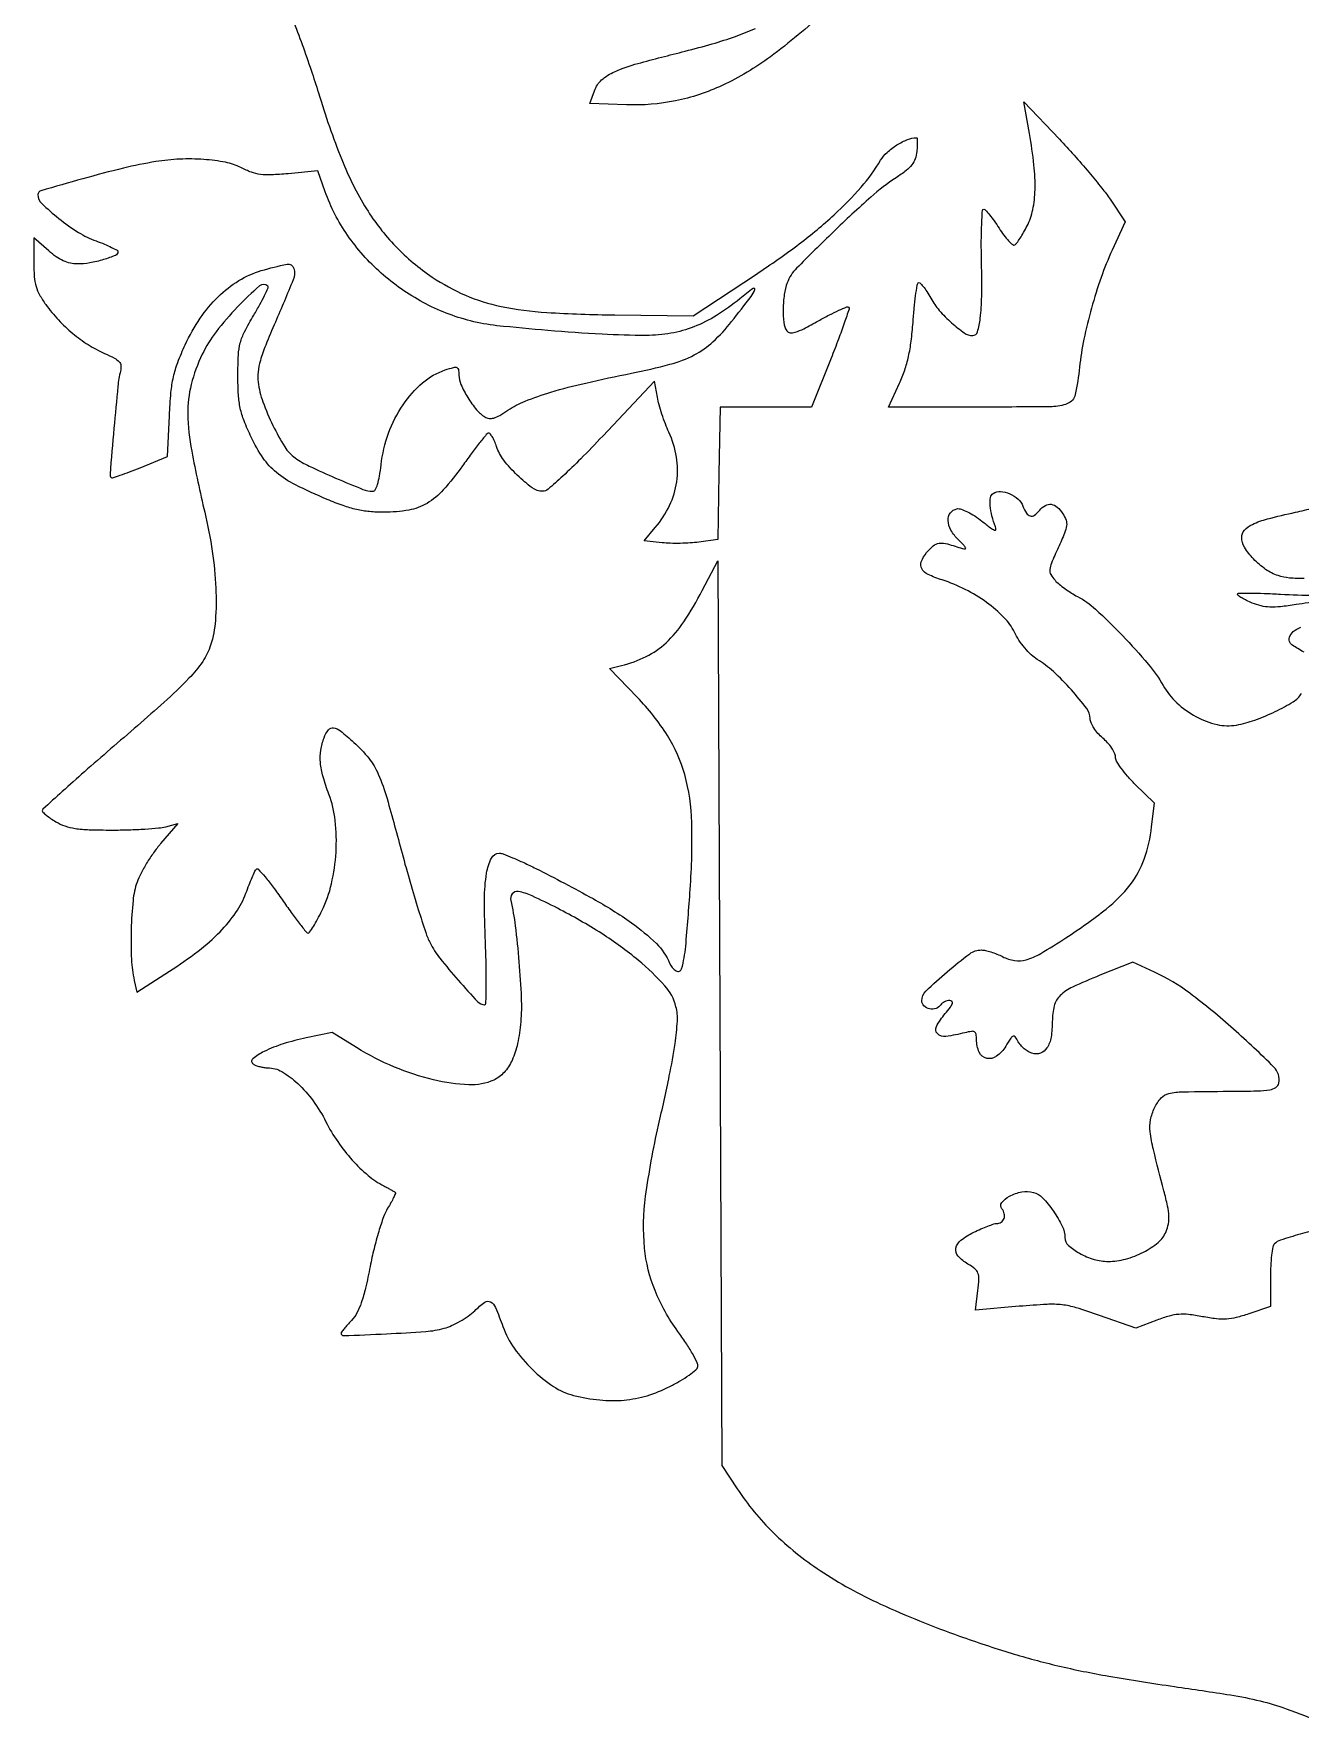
# Model space of a CAD drawing. Extents: x 8 to 618, y 14 to 705.
# Drawn here: x 8 to 308.9, y 19.3 to 420.7 of the extents above; entities that cross this region are included whole.
import ezdxf

# ---------------------------------------------------------------- set-up
doc = ezdxf.new("R2010")
doc.units = 0

msp = doc.modelspace()

# ---------------------------------------------------------------- linework, layer by layer
for points in [[(195.893003, 425.894394, -0.02576), (183.010501, 415.25833, -0.050076), (171.571538, 408.423335, -0.05993), (160.501223, 404.769373, -0.059099), (148.826873, 403.821294), (140.153745, 404.142588), (141.212196, 407.178862, -0.128698), (142.924243, 409.728029, -0.078252), (146.00409, 411.689989, -0.03615), (151.547737, 413.643188, -0.005696), (162.741264, 416.562128, 0.009586), (169.212593, 418.303535, 0.015109), (174.686054, 420.070458, 0.017211), (179.450989, 421.956461, 0.020983)], [(69.572641, 424.016793, -0.005322), (71.772327, 418.133335, -0.005286), (73.908497, 412.027919, -0.007952), (75.629712, 406.656344, 0.02096), (81.173287, 390.78848, 0.043894), (87.040437, 379.115551, 0.053546), (93.968051, 370.198092, 0.052413), (102.67737, 362.88309, 0.047271), (110.594914, 358.563873, 0.050299), (119.021633, 355.916366, 0.036252), (129.900394, 354.478295, 0.011837), (146.087791, 353.906919), (164.675582, 353.691116), (179.682382, 363.595558, 0.015445), (189.886891, 370.792568, 0.024226), (198.14042, 377.654459, 0.028313), (204.572457, 384.259165, 0.044512), (209.213331, 390.670194, -0.076098), (210.739613, 392.521294, -0.042344), (213.081838, 394.282496, -0.042568), (215.616573, 395.586092, -0.097793), (217.712582, 396, -0.387712), (217.863057, 395.862676, -0.015066), (217.913016, 395.04726, -0.019963), (217.90374, 394.000262, -0.011885), (217.813358, 392.75663, -0.059961), (217.424601, 390.98571, -0.082749), (216.64418, 389.560537, -0.06159), (215.259235, 388.185926, -0.019903), (212.901135, 386.50663, 0.037386), (206.90088, 381.909486, 0.009693), (197.971836, 373.626446, 0.006256), (189.216057, 364.96849, 0.10417), (187.016833, 361.544275, 0.05628), (186.306906, 358.774153, 0.03197), (186.048967, 355.319264, 0.030861), (186.215373, 352.065618, 0.11346), (186.895862, 350.134258, 0.232809), (187.676109, 349.657367, 0.099129), (188.925826, 349.790921, 0.043289), (190.936425, 350.618798, 0.008195), (194.432242, 352.499232, -0.008245), (197.025208, 353.893679, -0.013179), (199.288994, 354.988793, -0.006971), (201.19029, 355.815762, -0.304337), (201.597877, 355.735457, -0.283629), (201.701949, 355.296233, -0.00259), (200.581107, 351.972705, -0.007745), (199.189226, 348.110989, -0.004808), (197.44214, 343.620483), (192.791913, 332), (181.921349, 332), (171.050786, 332), (170.775393, 316.25), (170.5, 300.5), (166.00595, 299.900345, -0.018303), (163.977565, 299.704922, -0.011367), (161.587352, 299.617132, -0.011401), (159.221562, 299.638002, -0.020158), (157.274709, 299.778283), (153.037518, 300.255876), (155.670297, 303.377938, 0.063699), (159.063324, 308.632646, 0.07625), (160.768196, 314.265043, 0.076855), (160.699825, 320.113054, 0.066064), (158.897887, 326, -0.016565), (158.060607, 328.003534, -0.011653), (157.247223, 330.307258, -0.011775), (156.571532, 332.550586, -0.024059), (156.168829, 334.343856), (155.49796, 338.187712), (143.164559, 325.093856, -0.006135), (137.976397, 319.719484, -0.01187), (133.675101, 315.573481, -0.00826), (130.183539, 312.469143, -0.17945), (128.91846, 312, -0.159441), (126.413995, 312.819462, -0.034318), (122.879642, 315.802763, -0.036435), (119.656959, 319.416219, -0.084371), (117.961138, 322.617753, 0.022411), (117.461063, 323.931993, 0.036355), (116.908296, 324.990963, 0.041876), (116.380627, 325.703444, 0.310152), (115.992483, 325.801786, 0.134372), (115.50094, 325.450504, 0.003712), (113.845587, 323.385525, 0.007389), (111.938987, 320.895818, 0.004975), (109.832906, 318, -0.026969), (105.30392, 312.315927, -0.0779), (101.427646, 309.12576, -0.089642), (97.089137, 307.520835, -0.043843), (91.195187, 307.001554, -0.023875), (87.774222, 307.164156, -0.031699), (84.698858, 307.656081, -0.02896), (81.504517, 308.57426, -0.015745), (77.695187, 310.048627, -0.016119), (70.161853, 313.531021, -0.055342), (65.648371, 316.461174, -0.070966), (62.496268, 319.894517, -0.039668), (59.664273, 324.82092, -0.016577), (57.964956, 328.738388, -0.040977), (57.057605, 331.732771, -0.039123), (56.62817, 334.915699, -0.013976), (56.5, 339.5, -0.01238), (56.62062, 344.370979, -0.052144), (57.067708, 347.256686, -0.054969), (58.091512, 349.914149, -0.014758), (60.291789, 353.874878, 0.008381), (61.710419, 356.353566, 0.013437), (62.827502, 358.519373, 0.007192), (63.672423, 360.337928, 0.310968), (63.599364, 360.733969, 0.397453), (61.616603, 360.791049, 0.01922), (56.418809, 355.788358, 0.027219), (51.322234, 349.878753, 0.051645), (48.019665, 344.540623, 0.050712), (45.398808, 337.34964, 0.066171), (44.589058, 330.401246, 0.043611), (45.51192, 321.499393, 0.010527), (48.625439, 307, -0.021135), (50.408393, 297.744798, -0.025953), (51.253212, 288.98571, -0.02875), (51.151735, 281.313563, -0.059711), (50.022968, 275.444027, -0.072049), (48.132911, 271.562276, -0.042416), (44.87476, 267.547607, -0.019966), (38.952738, 261.869929, -0.002828), (26.25, 250.756736, 0.002093), (20.020083, 245.322535, 0.00339), (14.773438, 240.643718, 0.000611), (10.185779, 236.486188, 0.211398), (10, 236.066417, 0.211679), (10.151419, 235.724781, 0.015378), (10.954688, 235.040408, 0.019391), (12.004851, 234.264837, 0.01335), (13.25, 233.465608, 0.053664), (15.386218, 232.468472, 0.045586), (17.80628, 231.88039, 0.029128), (21.143514, 231.582478, 0.007698), (26.5, 231.5, 0.007204), (30.537224, 231.558175, 0.008211), (34.398478, 231.732978, 0.007547), (37.666094, 231.984284, 0.045016), (39.345882, 232.293117), (42.191765, 233.086234), (38.132232, 228.271868, 0.021845), (36.465322, 226.110086, 0.016303), (34.813884, 223.592595, 0.016553), (33.411286, 221.113475, 0.035659), (32.536349, 219.103025, 0.060771), (31.579523, 214.779417, 0.016954), (31.145807, 207.848367, 0.017586), (31.192331, 200.776973, 0.045897), (31.868315, 195.742683), (32.5, 192.985367), (40.227803, 197.944171, 0.020734), (47.051123, 202.733142, 0.035598), (52.251568, 207.336749, 0.042851), (56.000626, 211.884904, 0.061977), (58.402946, 216.5, -0.005858), (59.160811, 218.466412, -0.007744), (59.899633, 220.238221, -0.005787), (60.555867, 221.699362, -0.072726), (60.886076, 222.204582, -0.446151), (61.3262, 222.207842, -0.009325), (62.940411, 220.368333, -0.015247), (64.852362, 217.960564, -0.008877), (67.004582, 214.964108, 0.005332), (69.159838, 211.918079, 0.008354), (71.084429, 209.350114, 0.003364), (72.768497, 207.209506, 0.22451), (73.176451, 207.009526, 0.254091), (73.541001, 207.200971, 0.009165), (74.421074, 208.570243, 0.014846), (75.414074, 210.291639, 0.009632), (76.463554, 212.335981, 0.057595), (78.728665, 218.740349, 0.04136), (79.805304, 226.259704, 0.041788), (79.625951, 233.736361, 0.06486), (78.112704, 240, -0.022877), (76.728731, 244.164521, -0.047694), (76.117925, 247.525373, -0.05777), (76.209923, 250.497041, -0.054294), (76.975249, 253.4349, -0.071101), (78.013444, 255.311667, -0.276459), (79.194543, 255.789047, -0.131097), (80.860926, 255.052778, -0.014491), (84.061857, 252.325151, -0.041803), (87.578014, 248.569881, -0.064838), (89.855494, 244.765925, -0.033273), (91.931043, 238.962325, -0.004124), (95.495383, 226.017327, 0.00484), (97.412131, 219.094782, 0.005776), (99.357115, 212.60898, 0.00503), (101.112998, 207.182822, 0.037198), (102.164426, 204.677698, 0.048927), (104.50726, 201.018685, 0.013826), (108.846296, 195.814038, 0.007405), (113.491589, 190.700019, 0.20755), (115.105327, 190, 0.406853), (115.422102, 190.308893, 0.002906), (115.501103, 194.384218, 0.008538), (115.48422, 199.202029, 0.005112), (115.307882, 204.924996, -0.010036), (115.095715, 215.048162, -0.039517), (115.582109, 221.262709, -0.077153), (116.723957, 224.813868, -0.283686), (118.646284, 226, -0.092634), (119.52714, 225.835393, -0.007197), (121.759962, 224.93353, -0.009635), (124.405304, 223.76, -0.007209), (127.274964, 222.369463, -0.009879), (140.876253, 215.194914, -0.027781), (149.984243, 209.475751, -0.040118), (155.918883, 204.513034, -0.100703), (159.05876, 199.858141, 0.161071), (160.639602, 198.026733, 0.494625), (161.928989, 198.540803, 0.04643), (162.891922, 203.834108, 0.004098), (163.965234, 217.399367, 0.023843), (164.332401, 233.302092, 0.061086), (162.653224, 244.673105, 0.074285), (158.545335, 253.948202, 0.050688), (151.404941, 263.025757), (144.765486, 269.903037), (147.632743, 270.593418, 0.056564), (153.489947, 272.726756, 0.071631), (158.222035, 276.001216, 0.05948), (162.445049, 280.978058, 0.026468), (166.81492, 288.403879), (170.5, 295.5), (171, 188), (171.5, 80.5), (175.114461, 75, 0.053931), (183.76388, 64.50219, 0.047128), (194.834071, 55.555811, 0.039357), (209.20122, 47.579097, 0.02138), (227.925769, 39.982714, 0.01153), (240.230549, 35.910638, 0.016493), (251.329497, 32.915863, 0.014863), (263.432361, 30.451859, 0.00725), (279, 27.993498, -0.003705), (292.332366, 25.984902, -0.020756), (299.406364, 24.562373, -0.026834), (305.538241, 22.708433, -0.008881), (314.324257, 19.350876)], [(313.502275, 136.666382, 0.011388), (308.861139, 135.456697, 0.008183), (304.215853, 134.049653, 0.119291), (302.763046, 133.163046, 0.154121), (302.394028, 132.453471, 0.01391), (302.099512, 130.449333, 0.017034), (301.892035, 127.985949, 0.012491), (301.823529, 125.244195), (301.823529, 118.26486), (296.661765, 116.523405, -0.020607), (293.701279, 115.658703, -0.045821), (291.381397, 115.304789, -0.043803), (288.97229, 115.37163, -0.017384), (285.697107, 115.866801, 0.016766), (282.360756, 116.375435, 0.048581), (280.028522, 116.423655, 0.051304), (277.80198, 116.020952, 0.020421), (274.854395, 115.036673), (269.814577, 113.121692), (261.18211, 116.168574, 0.01046), (255.66365, 117.987457, 0.046072), (252.312948, 118.685493, 0.041881), (248.748379, 118.791016, 0.007659), (242.162206, 118.332954), (231.774768, 117.450452), (232.319484, 122.049728, 0.016436), (232.555716, 124.821707, 0.103552), (232.338985, 126.215873, 0.134814), (231.602827, 127.228505, 0.035169), (229.9321, 128.381038, -0.076799), (227.641663, 130.259362, -0.232131), (227.109733, 132.148578, -0.186435), (228.268472, 134.036983, -0.050281), (231.315724, 135.910794, -0.009392), (233.050631, 136.710783, -0.011665), (234.694249, 137.386296, -0.010043), (236.089469, 137.890114, -0.081793), (236.756707, 138, 0.143614), (237.854722, 138.322021, 0.164805), (238.533817, 139.172932, 0.148576), (238.594233, 140.335949, 0.112884), (238.015327, 141.481532, -0.351725), (237.991207, 142.960946, -0.107562), (239.832083, 144.50013, -0.076345), (242.75774, 145.501203, -0.106195), (245.516435, 145.406519, -0.144137), (247.662773, 144.142573, -0.036153), (250.24459, 140.949956, -0.037023), (252.3648, 137.362059, -0.115437), (253, 134.647444, 0.212925), (253.81845, 132.812662, 0.057254), (256.482005, 130.92219, 0.053903), (259.917311, 129.489337, 0.071738), (263.260898, 129.003738, 0.06684), (267.410778, 129.556781, 0.052437), (271.646482, 131.203292, 0.0551), (275.150002, 133.526899, 0.121187), (277.041332, 136.099784, 0.052476), (277.586436, 137.94094, 0.05949), (277.704433, 139.777811, 0.039779), (277.388071, 142.120912, 0.010625), (276.511183, 145.783846, -0.003414), (274.017673, 155.573949, -0.032582), (273.256746, 159.817544, -0.075043), (273.362995, 162.64807, -0.064501), (274.290027, 165.482004, -0.070975), (275.853689, 167.834215, -0.156964), (277.691592, 168.913577, -0.050877), (281.011173, 169.306978, -0.002544), (291.975242, 169.429822, 0.003761), (298.758389, 169.522333, 0.035271), (301.663237, 169.789376, 0.102853), (303.13163, 170.354139, 0.203408), (303.821313, 171.368113, 0.25151), (302.659238, 175.167245, 0.013159), (293.06116, 184.195929, 0.020935), (282.655799, 192.725551, 0.053524), (274.296498, 197.711931), (269.092997, 200.104039), (261.299292, 196.983288, 0.013089), (254.780722, 194.172991, 0.084286), (251.833696, 192.150779, 0.140735), (250.450832, 189.744452, 0.060564), (250, 186.036142, -0.040247), (249.696924, 182.277008, -0.101727), (248.725854, 179.725481, -0.16644), (247.171431, 178.482491, -0.164459), (245.172743, 178.445173, -0.059064), (244.260007, 178.858617, -0.038295), (243.315685, 179.532585, -0.038223), (242.48243, 180.345147, -0.057605), (241.904911, 181.177675, 0.029873), (241.186495, 182.346488, 0.337933), (240.700579, 182.501162, 0.163643), (240.157915, 182.072992, 0.008), (238.920671, 180.109951, -0.097195), (236.751229, 177.734786, -0.219764), (234.420237, 177.252062, -0.233795), (232.647418, 178.708653, -0.106315), (232, 181.719052, 0.039712), (231.899811, 182.978509, 0.223862), (231.529402, 183.520833, 0.174201), (230.805295, 183.657217, 0.022938), (229.25, 183.334419, -0.029774), (224.70935, 182.456544, -0.228675), (222.705753, 183.116443, -0.33834), (222.448727, 184.811225, -0.049419), (224.547524, 187.874109, 0.012798), (225.77679, 189.413307, 0.077616), (226.25866, 190.309376, 0.282625), (226.156587, 190.782681, 0.204665), (225.647911, 191, 0.058574), (225.016868, 190.92582, 0.050467), (224.385888, 190.70625, 0.053011), (223.848537, 190.38294, 0.092676), (223.5, 190, -0.173269), (222.388752, 189.112186, -0.133593), (220.829366, 189.010142, -0.143531), (219.51088, 189.705608, -0.202787), (219, 190.913452, -0.202616), (219.979758, 193.231972, -0.015951), (225.034634, 197.840677, -0.017476), (230.36628, 202.085676, -0.160729), (233.137106, 203, -0.055724), (234.100818, 202.892263, -0.020627), (235.42122, 202.535471, -0.020141), (236.84258, 202.023971, -0.022888), (238.157364, 201.418624, 0.081102), (241.053536, 200.473624, 0.110994), (243.781241, 200.658107, 0.061425), (247.25345, 202.172644, 0.011086), (253.248031, 205.899082, 0.021617), (262.790262, 212.734047, 0.062322), (268.511081, 218.499477, 0.080006), (271.827185, 224.607838, 0.05523), (273.604147, 232.289001), (274.265951, 237.919918), (269.632975, 242.422655, -0.019904), (267.859225, 244.289432, -0.024314), (266.360937, 246.175058, -0.023925), (265.276764, 247.848151, -0.132551), (265, 248.873802, 0.110059), (264.794397, 249.796543, 0.038103), (264.11875, 250.99139, 0.035658), (263.148006, 252.236784, 0.034491), (262, 253.346546, -0.037148), (260.852054, 254.468095, -0.037019), (259.88125, 255.748406, -0.039544), (259.208321, 256.992846, -0.104545), (259, 257.978281, 0.16463), (258.188763, 260.375329, 0.01918), (254.530519, 264.798568, 0.024108), (250.263082, 269.133255, 0.047895), (246.427429, 272.044851, -0.052217), (245.004443, 273.144488, -0.027458), (243.473291, 274.776115, -0.026851), (242.061978, 276.651807, -0.035145), (240.994235, 278.511908, 0.081781), (238.510116, 282.035742, 0.041862), (234.396472, 285.570695, 0.039137), (229.306397, 288.677262, 0.039984), (223.829992, 290.927161, -0.031489), (220.463722, 292.243839, -0.155632), (218.985423, 293.606151, -0.227521), (218.870212, 295.249447, -0.072398), (220.126708, 297.433954, -0.05539), (221.684158, 299.017201, -0.144252), (223.143729, 299.628142, -0.094471), (225.087611, 299.475246, -0.016042), (228.657099, 298.375146, 0.099464), (229.262445, 298.294302, 0.526256), (229.404158, 298.532644, 0.082678), (228.955861, 299.191557, 0.009572), (227.692713, 300.46447, -0.069888), (225.90845, 302.758051, -0.119146), (225.230719, 305.0763, -0.175785), (225.785267, 306.864136, -0.185479), (227.344399, 307.831288, -0.132202), (228.317452, 307.758714, -0.030468), (229.847397, 307.115029, -0.029415), (231.575437, 306.130263, -0.025045), (233.275237, 304.899055, 0.007586), (235.287868, 303.331316, 0.064255), (236.282522, 302.764101, 0.471815), (236.60278, 302.935647, 0.15057), (236.539409, 303.557551, -0.03535), (235.661671, 306.122007, -0.046571), (235.253358, 308.558668, -0.054732), (235.324327, 310.50753, -0.221381), (235.960717, 311.475722, -0.155112), (237.715043, 311.91584, -0.085406), (239.888754, 311.401452, -0.081794), (241.855157, 310.15215, -0.120139), (243.010619, 308.472071, 0.046909), (243.845199, 306.775098, 0.197762), (244.743625, 306.120742, 0.223331), (245.764567, 306.328169, 0.059615), (247, 307.5, -0.090399), (248.358297, 308.638895, -0.169207), (249.752096, 308.895718, -0.147136), (251.143714, 308.231713, -0.06343), (252.491685, 306.653035, -0.059262), (253.253157, 305.122466, -0.119613), (253.393728, 303.79083, -0.065356), (252.925687, 302.055527, -0.00884), (251.413991, 298.593099, 0.006814), (249.791203, 294.916918, 0.076107), (249.396138, 293.370746, 0.155766), (249.64185, 292.222505, 0.053892), (250.649254, 290.833655, 0.036373), (251.604644, 289.92038, 0.016168), (252.984468, 288.85431, 0.015904), (254.524384, 287.815026, 0.020707), (256, 286.969232, -0.066902), (260.253258, 283.979664, -0.014603), (266.662444, 277.696484, -0.015628), (272.780746, 270.926375, -0.046947), (276.345153, 265.8242, 0.076814), (279.595869, 261.715093, 0.063629), (284.13797, 258.464942, 0.066188), (289.141137, 256.571304, 0.102615), (293.741048, 256.455693, 0.041249), (298.120082, 257.629233, 0.026479), (302.974161, 259.665693, 0.024453), (307.22736, 261.984121, 0.116669), (309.180296, 263.917093, -0.048862)], [(309.875629, 291.241204, -0.027587), (306.35483, 291.382872, -0.055908), (303.644791, 291.952215, -0.073611), (300.689089, 293.437772, -0.049483), (297.822236, 295.909771, -0.050859), (295.673779, 298.685437, -0.140176), (295, 301.041542, -0.186633), (295.665932, 302.763464, -0.099367), (297.532683, 304.137938, -0.046338), (301.115923, 305.421517, -0.009104), (307.776459, 307.00325, 0.010741), (312.052358, 308.033481, 0.030448)], [(313.748412, 285.768261, 0.016161), (307.932945, 285.057546, -0.011452), (304.186429, 284.563831, -0.03617), (301.657233, 284.473211, -0.049309), (299.60013, 284.752685, -0.040575), (297.492405, 285.438727, -0.014087), (296.154195, 286.042687, -0.021111), (295.025894, 286.650812, -0.017024), (294.16337, 287.204393, -0.246347), (294, 287.515856, -0.409313), (294.231942, 287.751719, -0.003533), (297.010938, 287.778667, -0.009422), (300.31963, 287.725021, -0.005633), (304.25, 287.542828, 0.012868), (312.279754, 287.286963, 0.044581)], [(309.878395, 273.755796, -0.017679), (308.30532, 274.612659, -0.016469), (307.045231, 275.415118, -0.104687), (306.524075, 275.961045, -0.219603), (306.358059, 277.323756, -0.140482), (307.261234, 278.671938, -0.09866), (309.086734, 279.680438, -0.072626)]]:
    msp.add_lwpolyline(points, format="xyb")
for points in [[(263.709126, 381.382884), (267.290784, 375.988517), (264.197398, 369.244259, 0.022801), (261.600985, 362.826655, 0.016847), (259.299143, 355.519221, 0.016937), (257.511462, 348.137451, 0.024419), (256.475006, 341.5, -0.027186), (255.415863, 334.954872, -0.247805), (253.614194, 332.818511, -0.093939), (249.925673, 332.082197, -0.002426), (232.987936, 332), (211.110647, 332), (213.696624, 337.648517, 0.026543), (214.928965, 340.767714, 0.026128), (215.831323, 344.016254, 0.023139), (216.4696, 347.681144, 0.013892), (216.903499, 352.077382, -0.006189), (217.187116, 355.487637, -0.009206), (217.527148, 358.463643, -0.00492), (217.882778, 360.950932, -0.159723), (218.154659, 361.487992, -0.406068), (218.532997, 361.493269, -0.031511), (219.292308, 360.678676, -0.029173), (220.193105, 359.440506, -0.016553), (221.14246, 357.847828, 0.052927), (223.154094, 354.97073, 0.031868), (226.084416, 352.006538, 0.029203), (229.095631, 349.625591, 0.15386), (231.080496, 349, 0.332835), (232.217793, 349.851379, 0.041133), (232.883394, 353.079005, 0.027643), (233.225776, 358.268766, 0.008134), (233.180594, 366.25, -0.005876), (233.130844, 371.138761, -0.009796), (233.217968, 375.254162, -0.003807), (233.384802, 378.700393, -0.398557), (233.700486, 378.998212, -0.212361), (234.140015, 378.80154, -0.012819), (235.100231, 377.675121, -0.017377), (236.195569, 376.220825, -0.011833), (237.342855, 374.496582, 0.019161), (238.499078, 372.81293, 0.030944), (239.621293, 371.485854, 0.032099), (240.587371, 370.598761, 0.318179), (241.107145, 370.566219, 0.097255), (241.574637, 370.999532, 0.012988), (242.341211, 372.11178, 0.014619), (243.186494, 373.495937, 0.011815), (244.01429, 375.028011, 0.068348), (245.360651, 378.892289, 0.043563), (245.892113, 383.630237, 0.033897), (245.637556, 389.528095, 0.016448), (244.555664, 397), (243.216541, 404.5), (251.672004, 395.638626, -0.008057), (255.171877, 391.850367, -0.00713), (258.695787, 387.795685, -0.007178), (261.765355, 384.052645, -0.021598)], [(37, 390.317525, 0.018614), (29.328735, 388.763917, 0.008991), (19.630224, 386.235489, 0.00238), (9.694595, 383.402461, 0.333686), (9, 382.477557, 0.20407), (9.905154, 380.352156, 0.02305), (13.93114, 376.824784, 0.028519), (18.616597, 373.505421, 0.053588), (22.784718, 371.4803, -0.011198), (24.783519, 370.710573, -0.017356), (26.468011, 369.948822, -0.011864), (27.791501, 369.254528, -0.272441), (28, 368.900281, -0.306196), (27.416319, 368.036524, -0.022327), (24.566039, 367.035886, -0.029337), (21.302545, 366.256867, -0.043945), (18.385573, 366, -0.055658), (16.687351, 366.189627, -0.050785), (15.01668, 366.750485, -0.044878), (13.31835, 367.711787, -0.028951), (11.534796, 369.103592), (8, 372.207184), (8, 366.253631, 0.018807), (8.123727, 362.965349, 0.051413), (8.534999, 360.678678, 0.057696), (9.371801, 358.676921, 0.028931), (10.851146, 356.364185, 0.03073), (13.854852, 352.712579, 0.032076), (17.243304, 349.512137, 0.032817), (20.933311, 346.837884, 0.03586), (24.837004, 344.756556, -0.016151), (27.180728, 343.623142, -0.089422), (28.28149, 342.766883, -0.159008), (28.696402, 341.827567, -0.086836), (28.604012, 340.558394, 0.036977), (27.974036, 336.931593, 0.00277), (27.048353, 326.955335, 0.000677), (26.112321, 316.050965, 0.220911), (26.398598, 315.268069, 0.280749), (26.705719, 315.193564, 0.0041), (28.556582, 315.802022, 0.009815), (30.732645, 316.585126, 0.00615), (33.248413, 317.582295), (39.744649, 320.250101), (40.211565, 329.946521, -0.011041), (40.597334, 335.432923, -0.031981), (41.189261, 339.191117, -0.035884), (42.213275, 342.599052, -0.01707), (43.9886, 346.824337, -0.04079), (47.525666, 353.097012, -0.050938), (51.814282, 358.22221, -0.055291), (56.711837, 362.037188, -0.065753), (62.05805, 364.424598, -0.022908), (68.174292, 365.939932, -0.39404), (69.781645, 364.946345, -0.165052), (69.615088, 362.2073, -0.005696), (65.393585, 352.202438, 0.007434), (63.102899, 346.720437, 0.025087), (61.842008, 343.048529, 0.038593), (61.273497, 340.293006, 0.065003), (61.281769, 337.935925, 0.053456), (62.434074, 333.230119, 0.027243), (64.815467, 327.619933, 0.02596), (67.639298, 322.545511, 0.098392), (70.117821, 319.916104, 0.044431), (73.439848, 317.969794, 0.008827), (79.724101, 315.136877, 0.006184), (86.187232, 312.453734, 0.095571), (88.539351, 312, 0.277476), (89.125682, 312.352527, 0.045295), (89.661256, 313.627793, 0.033928), (90.136834, 315.577542, 0.014275), (90.521264, 318.25, -0.058332), (92.290125, 325.775647, -0.061654), (95.730093, 332.538653, -0.06686), (100.390413, 337.775473, -0.09747), (105.75, 340.813873, -0.012354), (107.745314, 341.423888, -0.15896), (108.514367, 341.390576, -0.271741), (108.900299, 340.914848, -0.037741), (109, 339.595864, 0.105911), (109.484015, 337.336496, 0.033276), (111.116149, 334.26622, 0.033881), (113.189291, 331.379805, 0.081172), (115.167748, 329.650827, 0.111288), (116.18198, 329.298256, 0.099429), (117.294394, 329.393392, 0.061828), (118.692337, 329.996038, 0.018152), (120.667748, 331.25337, -0.057148), (124.728658, 333.413929, -0.020953), (130.882468, 335.541561, -0.016429), (139.130229, 337.719066, -0.007554), (150, 340.037688, 0.01656), (159.144091, 342.161057, 0.053861), (164.939231, 344.401466, 0.067999), (169.372662, 347.515337, 0.039021), (173.808036, 352.327301, 0.002538), (178.436284, 358.270859, 0.077941), (179.335459, 359.912986, 0.740511), (178.948694, 360.201793, 0.012324), (175.752548, 357.731244, -0.03131), (170.195862, 353.763513, -0.046167), (164.84179, 351.075931, -0.049435), (159.377711, 349.53918, -0.044053), (153.5, 349.024599, -0.013287), (143.026851, 349.310537, -0.0072), (130.169755, 350.189631, -0.00615), (118.05734, 351.34339, -0.035897), (111.759525, 352.483095, -0.060509), (100.508211, 356.868619, -0.058654), (90.503804, 363.856545, -0.059572), (82.529752, 372.858692, -0.066527), (77.251391, 383.171847), (75.5, 388.119954), (68.410902, 387.457567, -0.012264), (64.424106, 387.183484, -0.042994), (61.854104, 387.291031, -0.055169), (59.688708, 387.816312, -0.030894), (57.20074, 388.89759, 0.070202), (53.539373, 390.158128, 0.030315), (48.413525, 390.832367, 0.02868), (42.663839, 390.906148, 0.029529)], [(121.317181, 214.75, -0.027741), (122.390321, 208.769617, -0.009964), (123.273003, 200.1594, -0.009788), (123.810359, 191.594297, -0.031691), (123.694871, 185.90042, -0.030634), (122.945141, 180.762202, -0.05709), (121.622548, 176.773766, -0.07303), (119.734955, 173.89303, -0.104734), (117.287676, 172.085212, -0.119892), (111.369063, 170.953807, -0.04569), (102.998355, 172.142638, -0.041541), (93.675958, 175.184778, -0.037902), (84.679666, 179.802607), (78.859331, 183.371098), (72.733604, 182.10585, 0.025153), (67.288957, 180.692512, 0.037805), (62.734071, 178.874044, 0.058484), (60.023213, 177.127829, 0.510507), (60.098733, 175.917818, 0.051652), (60.785945, 175.576298, 0.026438), (61.705241, 175.28674, 0.025959), (62.69333, 175.086063, 0.035308), (63.599962, 175.015313, -0.132395), (66.913572, 174.096282, -0.053725), (70.698427, 171.27149, -0.047589), (74.375191, 167.139671, -0.041415), (77.400733, 162.197119, 0.034223), (80.206106, 157.462858, 0.0327), (83.670339, 153.078831, 0.034352), (87.441652, 149.436444, 0.054841), (91.161526, 146.947079, -0.003794), (92.083703, 146.457834, -0.004941), (92.920018, 145.995241, -0.003723), (93.613001, 145.596093, -0.044637), (93.864068, 145.417144, -0.324932), (93.925592, 145.159041, -0.011571), (93.487751, 144.171907, -0.017415), (92.872119, 142.976109, -0.010827), (92.071748, 141.61609, 0.052659), (91.111847, 139.620561, 0.012647), (89.962321, 136.126485, 0.012851), (88.841546, 132.02658, 0.012419), (87.91884, 127.827669, -0.008836), (86.819896, 122.650069, -0.02667), (85.822782, 119.184394, -0.039378), (84.756417, 116.745514, -0.068376), (83.461159, 114.959459, 0.008047), (82.518102, 113.942862, 0.011716), (81.722679, 113.014374, 0.007359), (81.09255, 112.219363, 0.164794), (80.999024, 111.945281, 0.426605), (81.609896, 111.357039, 0.001824), (91.775554, 111.800324, 0.006369), (101.12398, 112.36158, 0.047628), (105.5, 113.103248, 0.041319), (107.267573, 113.739794, 0.023792), (109.280259, 114.776981, 0.023648), (111.215558, 116.019344, 0.036204), (112.751947, 117.288309, -0.035366), (115.179378, 119.300069, -0.291557), (116.546606, 119.373896, -0.167545), (117.69831, 118.074851, -0.011915), (119.470177, 113.5, 0.067783), (122.151711, 108.362378, 0.045647), (126.458836, 103.327308, 0.046381), (131.467643, 99.283216, 0.085171), (136.248494, 97.167647, 0.036312), (142.483535, 96.071132, 0.048134), (148.241724, 96.040623, 0.0501), (153.714386, 97.09886, 0.044636), (159.094842, 99.25, 0.015719), (161.567886, 100.604205, 0.02149), (163.698184, 101.985937, 0.018994), (165.330093, 103.242967, 0.176168), (165.771316, 104, 0.161827), (165.640496, 104.915529, 0.013219), (164.488022, 107.080168, 0.01667), (162.925171, 109.63491, 0.012037), (161.02166, 112.379295, -0.060555), (155.599014, 122.084444, -0.073947), (153.119917, 132.173863, -0.057304), (153.38012, 144.463872, -0.021864), (156.439802, 161.338133, 0.004302), (159.003478, 173.106572, 0.01492), (160.367918, 180.776594, 0.022061), (160.91099, 186.077268, 0.076118), (160.587882, 189.505872, 0.122319), (157.928016, 194.500623, 0.036141), (151.633541, 200.552887, 0.031983), (142.933962, 206.890408, 0.022538), (132.432603, 212.911142, 0.010651), (126.386599, 215.863135, 0.067341), (123.11947, 216.868149, 0.267645), (121.683301, 216.329075, 0.234593)]]:
    msp.add_lwpolyline(points, format="xyb", close=True)

doc.saveas('drawing.dxf')
